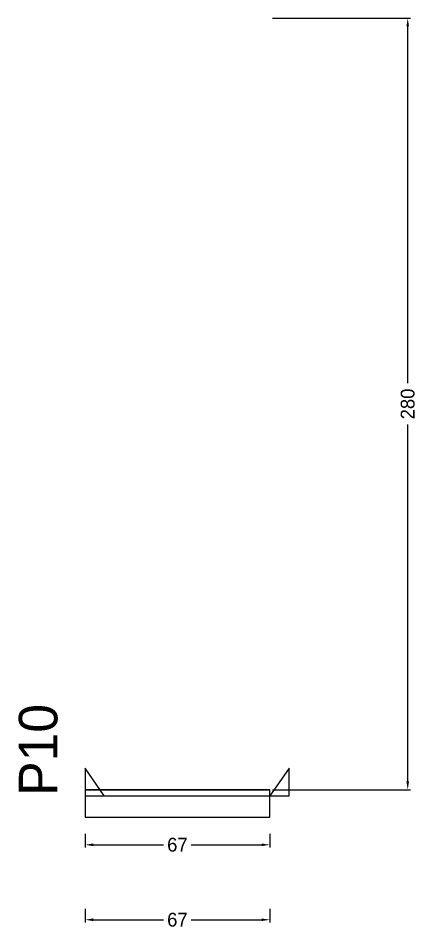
# Model space of a CAD drawing. Header units: centimetres. Extents: x -10500 to 4120, y -386 to 295.
# Drawn here: x 3975.8 to 4120.3, y -48.3 to 282.2 of the extents above; entities that cross this region are included whole.
import ezdxf

# ---------------------------------------------------------------- set-up
doc = ezdxf.new("R2010")
doc.units = ezdxf.units.CM
for name, color, linetype in [('NOMENCLATURA', 7, 'Continuous'), ('SARR_2.2x10', 60, 'Continuous'), ('SARR_2.2x7', 40, 'Continuous')]:
    doc.layers.add(name, color=color, linetype=linetype)
doc.dimstyles.new('PAINEL-NOVA', dxfattribs={"dimtxt": 5, "dimasz": 3, "dimexe": 1, "dimexo": 1, "dimgap": 1, "dimtad": 1, "dimcen": 2.5, "dimazin": 3, "dimtfac": 1, "dimtmove": 0, "dimatfit": 3})

# ---------------------------------------------------------------- blocks, each defined once
blk = doc.blocks.new('_CLOSEDFILLED')
at = {"color": 0, "linetype": 'BYBLOCK'}
blk.add_solid([(-1, 0.16), (0, 0), (-1, -0.16)], dxfattribs=at)
blk = doc.blocks.new('*D21')
for p, q in [((4000, -13.8), (4000, -18.8)), ((4067, -13.8), (4067, -18.8)), ((4003, -17.8), (4028.5, -17.8)), ((4038.5, -17.8), (4064, -17.8))]:
    blk.add_line(p, q)
at = {"layer": 'Defpoints'}
for p in [(4000, -12.8), (4067, -12.8), (4000, -17.8)]:
    blk.add_point(p, dxfattribs=at)
at = {"layer": 'SARR_2.2x10', "xscale": 3, "yscale": 3, "rotation": 180}
blk.add_blockref('_CLOSEDFILLED', (4000, -17.8), dxfattribs=at)
at = {"layer": 'SARR_2.2x10', "xscale": 3, "yscale": 3}
blk.add_blockref('_CLOSEDFILLED', (4067, -17.8), dxfattribs=at)
at = {"layer": 'SARR_2.2x10', "insert": (4033.5, -17.8), "char_height": 5, "attachment_point": 5}
blk.add_mtext('67', dxfattribs=at)
blk = doc.blocks.new('*D22')
for p, q in [((4068, 282.2), (4118, 282.2)), ((4117, 149.7), (4117, 279.2)), ((4117, 5.2), (4117, 134.7)), ((4068, 2.2), (4118, 2.2))]:
    blk.add_line(p, q)
at = {"layer": 'Defpoints'}
for p in [(4067, 282.2), (4067, 2.2), (4117, 2.2)]:
    blk.add_point(p, dxfattribs=at)
at = {"layer": 'SARR_2.2x10', "xscale": 3, "yscale": 3}
for p, rotation in [((4117, 282.2), 90), ((4117, 2.2), 270)]:
    blk.add_blockref('_CLOSEDFILLED', p, dxfattribs=dict(at, rotation=rotation))
at = {"layer": 'SARR_2.2x10', "insert": (4117, 142.2), "char_height": 5, "attachment_point": 5, "rotation": 90}
blk.add_mtext('280', dxfattribs=at)
blk = doc.blocks.new('*D23')
for p, q in [((4068, 282.2), (4118, 282.2)), ((4117, 149.7), (4117, 279.2)), ((4117, 5.2), (4117, 134.7)), ((4068, 2.2), (4118, 2.2))]:
    blk.add_line(p, q)
at = {"layer": 'Defpoints'}
for p in [(4067, 282.2), (4067, 2.2), (4117, 2.2)]:
    blk.add_point(p, dxfattribs=at)
at = {"layer": 'SARR_2.2x10', "xscale": 3, "yscale": 3}
for p, rotation in [((4117, 282.2), 90), ((4117, 2.2), 270)]:
    blk.add_blockref('_CLOSEDFILLED', p, dxfattribs=dict(at, rotation=rotation))
at = {"layer": 'SARR_2.2x10', "insert": (4117, 142.2), "char_height": 5, "attachment_point": 5, "rotation": 90}
blk.add_mtext('280', dxfattribs=at)
blk = doc.blocks.new('*D24')
for p, q in [((4068, 282.2), (4118, 282.2)), ((4117, 149.7), (4117, 279.2)), ((4117, 5.2), (4117, 134.7)), ((4068, 2.2), (4118, 2.2))]:
    blk.add_line(p, q)
at = {"layer": 'Defpoints'}
for p in [(4067, 282.2), (4067, 2.2), (4117, 2.2)]:
    blk.add_point(p, dxfattribs=at)
at = {"layer": 'SARR_2.2x10', "xscale": 3, "yscale": 3}
for p, rotation in [((4117, 282.2), 90), ((4117, 2.2), 270)]:
    blk.add_blockref('_CLOSEDFILLED', p, dxfattribs=dict(at, rotation=rotation))
at = {"layer": 'SARR_2.2x10', "insert": (4117, 142.2), "char_height": 5, "attachment_point": 5, "rotation": 90}
blk.add_mtext('280', dxfattribs=at)
blk = doc.blocks.new('*D25')
for p, q in [((4068, 282.2), (4118, 282.2)), ((4117, 149.7), (4117, 279.2)), ((4117, 5.2), (4117, 134.7)), ((4068, 2.2), (4118, 2.2))]:
    blk.add_line(p, q)
at = {"layer": 'Defpoints'}
for p in [(4067, 282.2), (4067, 2.2), (4117, 2.2)]:
    blk.add_point(p, dxfattribs=at)
at = {"layer": 'SARR_2.2x10', "xscale": 3, "yscale": 3}
for p, rotation in [((4117, 282.2), 90), ((4117, 2.2), 270)]:
    blk.add_blockref('_CLOSEDFILLED', p, dxfattribs=dict(at, rotation=rotation))
at = {"layer": 'SARR_2.2x10', "insert": (4117, 142.2), "char_height": 5, "attachment_point": 5, "rotation": 90}
blk.add_mtext('280', dxfattribs=at)
blk = doc.blocks.new('*D26')
for p, q in [((4000, -41), (4000, -46)), ((4067, -41), (4067, -46)), ((4003, -45), (4028.5, -45)), ((4038.5, -45), (4064, -45))]:
    blk.add_line(p, q)
at = {"layer": 'Defpoints'}
for p in [(4000, -40), (4067, -40), (4000, -45)]:
    blk.add_point(p, dxfattribs=at)
at = {"layer": 'SARR_2.2x10', "xscale": 3, "yscale": 3, "rotation": 180}
blk.add_blockref('_CLOSEDFILLED', (4000, -45), dxfattribs=at)
at = {"layer": 'SARR_2.2x10', "xscale": 3, "yscale": 3}
blk.add_blockref('_CLOSEDFILLED', (4067, -45), dxfattribs=at)
at = {"layer": 'SARR_2.2x10', "insert": (4033.5, -45), "char_height": 5, "attachment_point": 5}
blk.add_mtext('67', dxfattribs=at)
blk = doc.blocks.new('GRA-E')
at = {"layer": 'SARR_2.2x7'}
blk.add_lwpolyline([(0, 0), (7, 0), (0, 10)], close=True, dxfattribs=at)
blk = doc.blocks.new('GRA-D')
at = {"layer": 'SARR_2.2x7'}
blk.add_lwpolyline([(0, 0), (7, 0), (7, 10)], close=True, dxfattribs=at)

msp = doc.modelspace()

# ---------------------------------------------------------------- linework, layer by layer
at = {"layer": 'SARR_2.2x10'}
for p, q in [((4067, 2.2), (4000, 2.2)), ((4000, 2.2), (4000, -7.8)), ((4067, -7.8), (4067, 2.2)), ((4000, -7.8), (4067, -7.8))]:
    msp.add_line(p, q, dxfattribs=at)
at = {"layer": 'SARR_2.2x7'}
for p, q in [((4067, 2.2), (4000, 2.2)), ((4000, 2.2), (4000, 0)), ((4000, 2.2), (4007, 2.2)), ((4000, 2.2), (4007, 2.2)), ((4000, 2.2), (4007, 2.2)), ((4000, 2.2), (4007, 2.2)), ((4000, 0), (4067, 0)), ((4007, 2.2), (4067, 2.2)), ((4007, 2.2), (4067, 2.2)), ((4007, 2.2), (4067, 2.2)), ((4007, 2.2), (4067, 2.2)), ((4067, 0), (4067, 2.2))]:
    msp.add_line(p, q, dxfattribs=at)

# ---------------------------------------------------------------- block references
for name, p in [('GRA-E', (4000, 0)), ('GRA-D', (4067, 0))]:
    msp.add_blockref(name, p, dxfattribs=at)

# ---------------------------------------------------------------- texts
at = {"layer": 'NOMENCLATURA'}
msp.add_text('P10', height=14, rotation=90, dxfattribs=at).set_placement((3990, 0))

# ---------------------------------------------------------------- dimensions: what is measured, and where the dimension line sits
at = {"layer": 'SARR_2.2x10'}
for picture in ['*D22', '*D23', '*D24', '*D25']:
    dim = msp.add_linear_dim(base=(4117, 2.2), p1=(4067, 2.2), p2=(4067, 282.2), angle=90, dimstyle='PAINEL-NOVA', dxfattribs=at)
    dim.commit()
    dim.dimension.update_dxf_attribs({"geometry": picture, "text_midpoint": (4117, 142.2)})
for base, p1, p2, picture, middle in [((4000, -17.8), (4000, -12.8), (4067, -12.8), '*D21', (4033.5, -17.8)), ((4000, -45), (4000, -40), (4067, -40), '*D26', (4033.5, -45))]:
    dim = msp.add_linear_dim(base=base, p1=p1, p2=p2, dimstyle='PAINEL-NOVA', dxfattribs=at)
    dim.commit()
    dim.dimension.update_dxf_attribs({"geometry": picture, "text_midpoint": middle})

doc.saveas('drawing.dxf')
